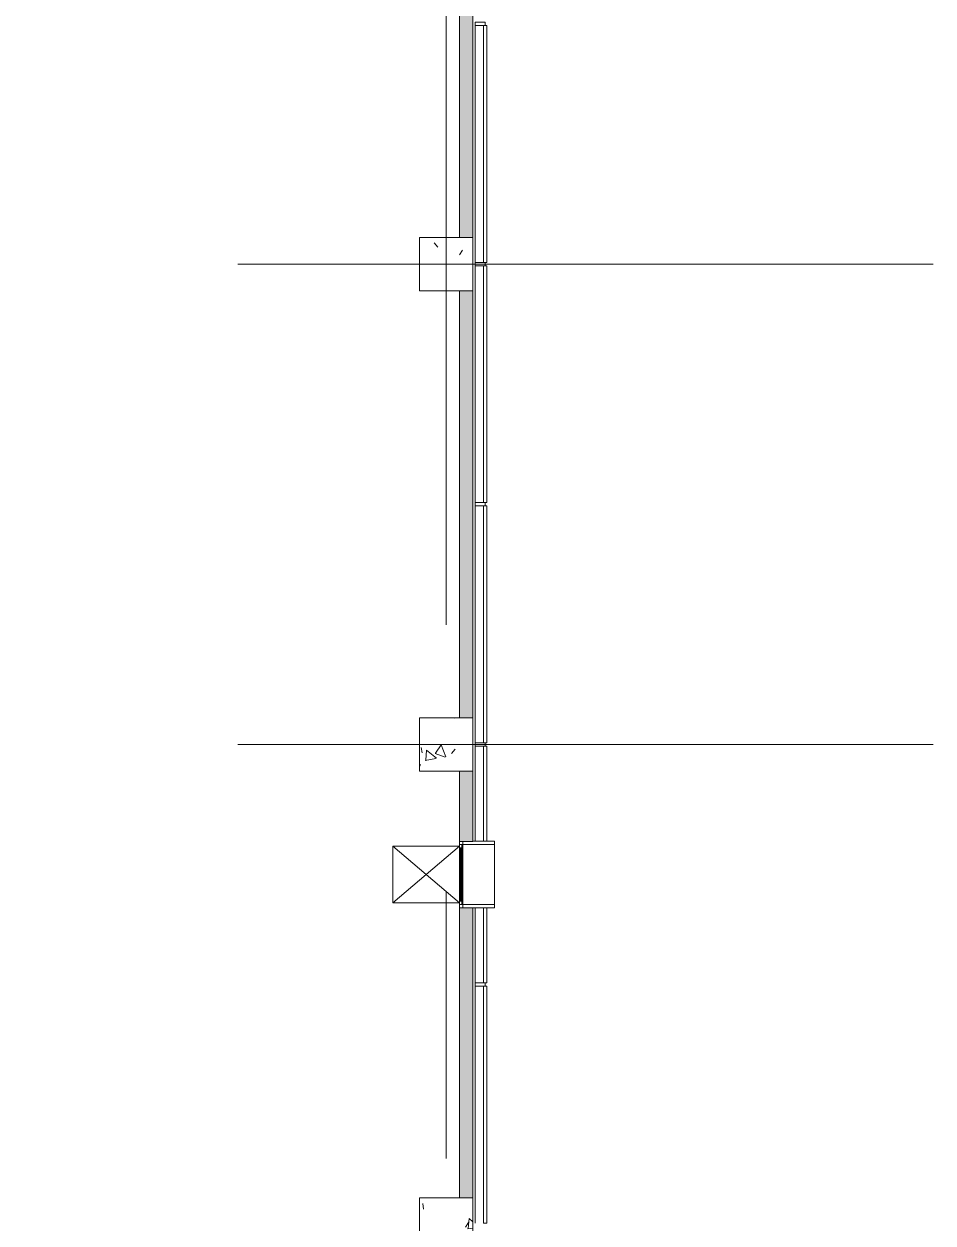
# Model space of a CAD drawing. Extents: x -14231 to 516634, y -267190 to 70805.
# Drawn here: x 388583 to 402210, y -96869 to -78894 of the extents above; entities that cross this region are included whole.
import ezdxf

# ---------------------------------------------------------------- set-up
doc = ezdxf.new("R2010")
doc.units = 0
doc.header["$LTSCALE"] = 8
for name, pattern in [('Access Line', [382.3, 250, -132.3]), ('Centre', [7937.5, 1587.5, -1190.625, 3968.75, -1190.625]), ('IDA - Grid Line', [3500, 2000, -500, 500, -500])]:
    doc.linetypes.add(name, pattern=pattern)
doc.layers.get('0').update_dxf_attribs({"color": 1, "linetype": 'CONTINUOUS'})
for name, color, linetype, lineweight in [('A-_ANOTGRID_E', 7, 'CONTINUOUS', 9), ('A-_CLAD----_E', 7, 'CONTINUOUS', 9), ('A-_CLAD----_E1', 7, 'CONTINUOUS', 9), ('A-_WALL----_E', 7, 'CONTINUOUS', 9), ('A-_WALL----_H', 7, 'CONTINUOUS', 9), ('A-_WIND----_E', 7, 'CONTINUOUS', 9), ('A-COLN----_E', 7, 'CONTINUOUS', 9), ('A-COLN----_E1', 7, 'CONTINUOUS', 9)]:
    doc.layers.add(name, color=color, linetype=linetype, lineweight=lineweight)

# ---------------------------------------------------------------- blocks, each defined once
blk = doc.blocks.new('IDA - Rectangle Column - 800W X 800D-V9-PH1 LEVEL 3 - PROBE')
at = {"layer": 'A-COLN----_E1', "true_color": 0xaaaaaa}
h = blk.add_hatch(dxfattribs=at)
h.set_pattern_fill('FP_11', color=253, style=0, pattern_type=2)
h.set_pattern_definition([(320, (-325556.1, 903057.2), (-159.3907, -1821.8403), [190.5, -2095.5]), (265, (-325556.1, 903057.2), (1910.5674, 352.428), [152.4, -1676.4]), (10.451, (-325569.4, 902905.4), (1751.166, -1469.4262), [161.9, -1780.901]), (316.184, (-325048.1, 903057.2), (-420.428, -2710.791), [285.75, -3143.25]), (6.636, (-325083.2, 902831.3), (2474.276, -2374.0256), [242.85, -2671.351]), (261.184, (-325048, 903057.2), (2474.2525, -2374.05), [228.6, -2514.6]), (291, (-325175.1, 902803.2), (-1022.6516, -1516.1442), [190.5, -2095.5]), (236, (-325175.1, 902803.2), (1841.8805, -618.021), [152.4, -1676.4]), (341.451, (-325260.3, 902676.8), (819.2124, -2134.1713), [161.9, -1780.901]), (307.5, (-325556.1, 903057.2), (845.5504, -30.88603), [83.82, -1572.26, 83.82, -3300.73]), (307.5, (-325556.1, 903057.2), (845.5504, -30.88603), [-1739.9, -1617.98, 83.82, -1598.93]), (277.5, (-325556.1, 903057.2), (1001.80575, -668.1966), [83.82, -886.46, 83.82, -2175.51]), (277.5, (-325556.1, 903057.2), (1001.80575, -668.1966), [-1054.1, -1534.16, 83.82, -557.53]), (237.5, (-325556.1, 903623.6), (-57.2896, -1355.90933), [83.82, -551.18, 83.82, -4526.28]), (237.5, (-325556.1, 903623.6), (-57.2896, -1355.90933), [-718.82, -1897.38, 83.82, -2545.08]), (227.5, (-325556.1, 903877.6), (254.2664, -1481.2932), [83.82, -741.68, 83.82, -3098.8]), (227.5, (-325556.1, 903877.6), (254.2664, -1481.2932), [-909.32, -1231.9, 83.82, -1783.08])])
h.paths.add_polyline_path([(-400, -400), (400, -400), (400, 400), (-400, 400)])
at = {"layer": 'A-COLN----_E', "color": 253, "true_color": 0xaaaaaa}
for p, q in [((400, 400), (-400, 400)), ((-400, 400), (-400, -400)), ((400, -400), (400, 400)), ((-400, -400), (400, -400))]:
    blk.add_line(p, q, dxfattribs=at)
blk = doc.blocks.new('IDA - Rectangle Column - 800W X 800D-V10-PH1 LEVEL 3 - PROBE')
at = {"layer": 'A-COLN----_E1', "true_color": 0xaaaaaa}
h = blk.add_hatch(dxfattribs=at)
h.set_pattern_fill('FP_12', color=253, style=0, pattern_type=2)
h.set_pattern_definition([(320, (-325556.1, 895857.2), (-159.3907, -1821.8403), [190.5, -2095.5]), (265, (-325556.1, 895857.2), (1910.5674, 352.428), [152.4, -1676.4]), (10.451, (-325569.4, 895705.4), (1751.166, -1469.4262), [161.9, -1780.901]), (316.184, (-325048.1, 895857.2), (-420.428, -2710.791), [285.75, -3143.25]), (6.636, (-325083.2, 895631.3), (2474.276, -2374.0256), [242.85, -2671.351]), (261.184, (-325048, 895857.2), (2474.2525, -2374.05), [228.6, -2514.6]), (291, (-325175.1, 895603.2), (-1022.6516, -1516.1442), [190.5, -2095.5]), (236, (-325175.1, 895603.2), (1841.8805, -618.021), [152.4, -1676.4]), (341.451, (-325260.3, 895476.8), (819.2124, -2134.1713), [161.9, -1780.901]), (307.5, (-325556.1, 895857.2), (845.5504, -30.88603), [83.82, -1572.26, 83.82, -3300.73]), (307.5, (-325556.1, 895857.2), (845.5504, -30.88603), [-1739.9, -1617.98, 83.82, -1598.93]), (277.5, (-325556.1, 895857.2), (1001.80575, -668.1966), [83.82, -886.46, 83.82, -2175.51]), (277.5, (-325556.1, 895857.2), (1001.80575, -668.1966), [-1054.1, -1534.16, 83.82, -557.53]), (237.5, (-325556.1, 896423.6), (-57.2896, -1355.90933), [83.82, -551.18, 83.82, -4526.28]), (237.5, (-325556.1, 896423.6), (-57.2896, -1355.90933), [-718.82, -1897.38, 83.82, -2545.08]), (227.5, (-325556.1, 896677.6), (254.2664, -1481.2932), [83.82, -741.68, 83.82, -3098.8]), (227.5, (-325556.1, 896677.6), (254.2664, -1481.2932), [-909.32, -1231.9, 83.82, -1783.08])])
h.paths.add_polyline_path([(-400, 400), (-400, -400), (400, -400), (400, 400)])
at = {"layer": 'A-COLN----_E', "color": 253, "true_color": 0xaaaaaa}
for p, q in [((400, 400), (-400, 400)), ((-400, 400), (-400, -400)), ((400, -400), (400, 400)), ((-400, -400), (400, -400))]:
    blk.add_line(p, q, dxfattribs=at)
blk = doc.blocks.new('IDA - Rectangle Column - 800W X 800D-V11-PH1 LEVEL 3 - PROBE')
at = {"layer": 'A-COLN----_E1', "true_color": 0xaaaaaa}
h = blk.add_hatch(dxfattribs=at)
h.set_pattern_fill('FP_13', color=253, style=0, pattern_type=2)
h.set_pattern_definition([(320, (-325556.1, 888657.2), (-159.3907, -1821.8403), [190.5, -2095.5]), (265, (-325556.1, 888657.2), (1910.5674, 352.428), [152.4, -1676.4]), (10.451, (-325569.4, 888505.4), (1751.166, -1469.4262), [161.9, -1780.901]), (316.184, (-325048.1, 888657.2), (-420.428, -2710.791), [285.75, -3143.25]), (6.636, (-325083.2, 888431.3), (2474.276, -2374.0256), [242.85, -2671.351]), (261.184, (-325048, 888657.2), (2474.2525, -2374.05), [228.6, -2514.6]), (291, (-325175.1, 888403.2), (-1022.6516, -1516.1442), [190.5, -2095.5]), (236, (-325175.1, 888403.2), (1841.8805, -618.021), [152.4, -1676.4]), (341.451, (-325260.3, 888276.8), (819.2124, -2134.1713), [161.9, -1780.901]), (307.5, (-325556.1, 888657.2), (845.5504, -30.88603), [83.82, -1572.26, 83.82, -3300.73]), (307.5, (-325556.1, 888657.2), (845.5504, -30.88603), [-1739.9, -1617.98, 83.82, -1598.93]), (277.5, (-325556.1, 888657.2), (1001.80575, -668.1966), [83.82, -886.46, 83.82, -2175.51]), (277.5, (-325556.1, 888657.2), (1001.80575, -668.1966), [-1054.1, -1534.16, 83.82, -557.53]), (237.5, (-325556.1, 889223.6), (-57.2896, -1355.90933), [83.82, -551.18, 83.82, -4526.28]), (237.5, (-325556.1, 889223.6), (-57.2896, -1355.90933), [-718.82, -1897.38, 83.82, -2545.08]), (227.5, (-325556.1, 889477.6), (254.2664, -1481.2932), [83.82, -741.68, 83.82, -3098.8]), (227.5, (-325556.1, 889477.6), (254.2664, -1481.2932), [-909.32, -1231.9, 83.82, -1783.08])])
h.paths.add_polyline_path([(-400, -400), (400, -400), (400, 400), (-400, 400)])
at = {"layer": 'A-COLN----_E', "color": 253, "true_color": 0xaaaaaa}
for p, q in [((400, 400), (-400, 400)), ((-400, 400), (-400, -400)), ((400, -400), (400, 400)), ((-400, -400), (400, -400))]:
    blk.add_line(p, q, dxfattribs=at)
blk = doc.blocks.new('Aluminium Window - 1000L X 1000H - FAP-02 - 2HR-9887457-PH1 LEVEL 3 - PROBE')
at = {"layer": 'A-_WIND----_E', "color": 253, "true_color": 0xaaaaaa}
for p, q in [((-495, 425), (-495, 310)), ((-445, 425), (-495, 425)), ((-445, -50), (-445, 425)), ((455, 425), (-445, 425)), ((505, 425), (455, 425)), ((455, 425), (455, -50)), ((505, 310), (505, 425)), ((-495, 260), (-495, 100)), ((505, 100), (505, 260)), ((-445, -50), (-492, -50)), ((-492, -50), (-445, -50)), ((-492, -100), (-445, -100)), ((-445, -65), (-445, -50)), ((455, -50), (-445, -50)), ((-445, -50), (455, -50)), ((-445, -65), (-445, -100)), ((-395, -65), (-445, -65)), ((-445, -100), (-395, -100)), ((405, -65), (-395, -65)), ((-395, -100), (-395, -65)), ((405, -79), (-395, -79)), ((-395, -79), (-395, -87)), ((-395, -87), (405, -87)), ((-395, -100), (405, -100)), ((455, -65), (405, -65)), ((405, -65), (405, -100)), ((405, -87), (405, -79)), ((405, -100), (455, -100)), ((505, -50), (455, -50)), ((455, -50), (455, -65)), ((455, -50), (505, -50)), ((455, -100), (455, -65)), ((455, -100), (505, -100))]:
    blk.add_line(p, q, dxfattribs=at)
at = {"layer": 'A-_WIND----_E', "color": 253, "linetype": 'Centre', "true_color": 0xaaaaaa}
for p, q in [((-495, 425), (505, 425)), ((-74, 425), (-390, 425))]:
    blk.add_line(p, q, dxfattribs=at)
at = {"layer": 'A-_WIND----_E', "color": 253, "linetype": 'Access Line', "true_color": 0xaaaaaa}
for p, q in [((-420, -1100), (-420, -100)), ((-420, -100), (430, -1100)), ((-420, -1100), (430, -100)), ((430, -1100), (430, -100)), ((-420, -1100), (430, -1100))]:
    blk.add_line(p, q, dxfattribs=at)
blk = doc.blocks.new('System Panel - AlumPanelClad-White-10007495-PH1 LEVEL 3 - PROBE')
at = {"layer": 'A-_CLAD----_E', "color": 253, "true_color": 0xaaaaaa}
for p, q in [((1775, 25), (-1775, 25)), ((-1775, 25), (-1775, -25)), ((1775, -25), (1775, 25)), ((-1775, -25), (1775, -25))]:
    blk.add_line(p, q, dxfattribs=at)
blk = doc.blocks.new('Rectangular Mullion - groove center-10007492-PH1 LEVEL 3 - PROBE')
at = {"layer": 'A-_CLAD----_E1', "color": 253, "true_color": 0xaaaaaa}
blk.add_line((931882, 325991), (935432, 325991), dxfattribs=at)
blk = doc.blocks.new('Rectangular Mullion - groove center-9997094-PH1 LEVEL 3 - PROBE')
at = {"layer": 'A-_CLAD----_E1', "color": 253, "true_color": 0xaaaaaa}
for p, q in [((-25, -150), (-25, 0)), ((-25, 0), (25, 0)), ((25, 0), (25, -150)), ((25, -150), (-25, -150))]:
    blk.add_line(p, q, dxfattribs=at)
blk = doc.blocks.new('System Panel - AlumPanelClad-White-10085941-PH1 LEVEL 3 - PROBE')
at = {"layer": 'A-_CLAD----_E', "color": 253, "true_color": 0xaaaaaa}
for p, q in [((-650, 25), (-1775, 25)), ((-1775, 25), (-1775, -25)), ((-650, -25), (-650, 25)), ((1775, 25), (350, 25)), ((350, 25), (350, -25)), ((1775, -25), (1775, 25)), ((-1775, -25), (-650, -25)), ((350, -25), (1775, -25))]:
    blk.add_line(p, q, dxfattribs=at)
blk = doc.blocks.new('Rectangular Mullion - groove center-10085880-PH1 LEVEL 3 - PROBE')
at = {"layer": 'A-_CLAD----_E1', "color": 253, "true_color": 0xaaaaaa}
blk.add_line((895882, 325991), (897307, 325991), dxfattribs=at)
blk = doc.blocks.new('Rectangular Mullion - groove center-10085934-PH1 LEVEL 3 - PROBE')
at = {"layer": 'A-_CLAD----_E1', "color": 253, "true_color": 0xaaaaaa}
blk.add_line((898307, 325991), (899432, 325991), dxfattribs=at)
blk = doc.blocks.new('1659_F10N-PROBE_A_XF10N_R25_rvt-1-PH1 LEVEL 3 - PROBE')
at = {"layer": 'A-_WALL----_H', "true_color": 0xd4d4d4}
h = blk.add_hatch(dxfattribs=at)
h.set_pattern_fill('FP_1', color=254, style=0, pattern_type=2)
h.set_pattern_definition([(0, (0, 0), (2032, 508), [83.82, -1440.18, 83.82, -1440.18, -8128]), (0, (0, 0), (2032, 508), [-3048, 83.82, -2964.18, 83.82, -1440.18, -3556]), (0, (0, 0), (2032, 508), [-7620, 83.82, -932.18, 83.82, -2456.18]), (120, (762, 254), (-1455.9409, 1505.76362), [83.82, -1440.18, 83.82, -1440.18, -8128]), (120, (762, 254), (-1455.9409, 1505.76362), [-3048, 83.82, -2964.18, 83.82, -1440.18, -3556]), (120, (762, 254), (-1455.9409, 1505.76362), [-7620, 83.82, -932.18, 83.82, -2456.18]), (240, (1016, 1270), (-576.0591, -2013.76362), [83.82, -1440.18, 83.82, -1440.18, -8128]), (240, (1016, 1270), (-576.0591, -2013.76362), [-3048, 83.82, -2964.18, 83.82, -1440.18, -3556]), (240, (1016, 1270), (-576.0591, -2013.76362), [-7620, 83.82, -932.18, 83.82, -2456.18])])
h.paths.add_polyline_path([(938007, 325756), (938657, 325756), (938657, 325956), (938007, 325956), (938007, 325856)])
h.paths.add_polyline_path([(937011, 325756), (937011, 325956), (932257, 325956), (932257, 325756), (936678, 325756)])
h.paths.add_polyline_path([(939457, 325756), (943157, 325756), (943157, 325956), (939457, 325956), (939457, 325930)])
h.paths.add_polyline_path([(931457, 325756), (931457, 325956), (925057, 325956), (925057, 325756)])
h.paths.add_polyline_path([(915957, 325756), (917057, 325756), (917057, 325956), (915957, 325956), (915957, 325856)])
h.paths.add_polyline_path([(918642, 325756), (924257, 325756), (924257, 325956), (917857, 325956), (917857, 325756)])
h.paths.add_polyline_path([(914961, 325756), (914961, 325956), (910657, 325956), (910657, 325756), (914133, 325756)])
h.paths.add_polyline_path([(909857, 325756), (909857, 325956), (903457, 325956), (903457, 325756), (909623, 325756)])
h.paths.add_polyline_path([(902657, 325756), (902657, 325956), (898307, 325956), (898307, 325756), (900605, 325756)])
h.paths.add_polyline_path([(897311, 325756), (897311, 325956), (896257, 325956), (896257, 325756)])
h.paths.add_polyline_path([(895457, 325756), (895457, 325956), (889057, 325956), (889057, 325756), (891587, 325756)])
h.paths.add_polyline_path([(888257, 325756), (888257, 325956), (881857, 325956), (881857, 325756), (882569, 325756)])
h.paths.add_polyline_path([(881057, 325756), (881057, 325956), (878857, 325956), (878857, 325756)])
h.paths.add_polyline_path([(874657, 325756), (877861, 325756), (877861, 325956), (874657, 325956), (874657, 325772)])
h.paths.add_polyline_path([(873550, 325756), (873857, 325756), (873857, 325956), (867457, 325956), (867457, 325756)])
h.paths.add_polyline_path([(866657, 325756), (866657, 325956), (860257, 325956), (860257, 325756), (864532, 325756)])
h.paths.add_polyline_path([(852157, 325756), (856264, 325756), (856264, 325956), (852157, 325956), (852157, 325931)])
h.paths.add_polyline_path([(847157, 325756), (851357, 325756), (851357, 325956), (847157, 325956), (847157, 325769)])
h.paths.add_polyline_path([(859457, 325756), (859457, 325956), (857261, 325956), (857261, 325756)])
at = {"layer": 'A-_ANOTGRID_E', "color": 254, "linetype": 'IDA - Grid Line', "true_color": 0xd4d4d4}
for p, q in [((888657, 294432), (888657, 332853)), ((895857, 294432), (895857, 332853)), ((822064, 325556), (979147, 325556))]:
    blk.add_line(p, q, dxfattribs=at)
at = {"layer": 'A-_WALL----_E', "color": 253, "true_color": 0xaaaaaa}
for p, q in [((888257, 325956), (881857, 325956)), ((895457, 325956), (889057, 325956)), ((897311, 325956), (896257, 325956)), ((897311, 325756), (897311, 325956)), ((902657, 325956), (898307, 325956)), ((898307, 325956), (898307, 325756)), ((881857, 325756), (888257, 325756)), ((889057, 325756), (895457, 325756)), ((896257, 325756), (897311, 325756)), ((898307, 325756), (902657, 325756))]:
    blk.add_line(p, q, dxfattribs=at)
at = {"layer": 'A-_CLAD----_E', "color": 253, "lineweight": 9, "true_color": 0xaaaaaa, "rotation": 180}
for name, p in [('System Panel - AlumPanelClad-White-10007495-PH1 LEVEL 3 - PROBE', (886857, 326141)), ('System Panel - AlumPanelClad-White-10007495-PH1 LEVEL 3 - PROBE', (890457, 326141)), ('System Panel - AlumPanelClad-White-10007495-PH1 LEVEL 3 - PROBE', (894057, 326141)), ('System Panel - AlumPanelClad-White-10085941-PH1 LEVEL 3 - PROBE', (897657, 326141)), ('System Panel - AlumPanelClad-White-10007495-PH1 LEVEL 3 - PROBE', (901257, 326141))]:
    blk.add_blockref(name, p, dxfattribs=at)
at = {"layer": 'A-_CLAD----_E1', "color": 253, "lineweight": 9, "true_color": 0xaaaaaa, "extrusion": (0, 0, -1)}
for p in [(-885057, 326141), (-888657, 326141), (-892257, 326141), (-895857, 326141), (-899457, 326141)]:
    blk.add_blockref('Rectangular Mullion - groove center-9997094-PH1 LEVEL 3 - PROBE', p, dxfattribs=at)
at = {"layer": 'A-_CLAD----_E1', "color": 253, "lineweight": 9, "true_color": 0xaaaaaa}
for name, p in [('Rectangular Mullion - groove center-10007492-PH1 LEVEL 3 - PROBE', (-46800, 0)), ('Rectangular Mullion - groove center-10007492-PH1 LEVEL 3 - PROBE', (-43200, 0)), ('Rectangular Mullion - groove center-10007492-PH1 LEVEL 3 - PROBE', (-39600, 0)), ('Rectangular Mullion - groove center-10085880-PH1 LEVEL 3 - PROBE', (0, 0)), ('Rectangular Mullion - groove center-10085934-PH1 LEVEL 3 - PROBE', (0, 0)), ('Rectangular Mullion - groove center-10007492-PH1 LEVEL 3 - PROBE', (-32400, 0))]:
    blk.add_blockref(name, p, dxfattribs=at)
at = {"layer": 'A-_WIND----_E', "color": 253, "lineweight": 9, "true_color": 0xaaaaaa}
blk.add_blockref('Aluminium Window - 1000L X 1000H - FAP-02 - 2HR-9887457-PH1 LEVEL 3 - PROBE', (897802, 325856), dxfattribs=at)
at = {"layer": 'A-COLN----_E1', "color": 253, "lineweight": 9, "true_color": 0xaaaaaa, "rotation": 89.99999999999993}
for name, p in [('IDA - Rectangle Column - 800W X 800D-V11-PH1 LEVEL 3 - PROBE', (888657, 325556)), ('IDA - Rectangle Column - 800W X 800D-V10-PH1 LEVEL 3 - PROBE', (895857, 325556)), ('IDA - Rectangle Column - 800W X 800D-V9-PH1 LEVEL 3 - PROBE', (903057, 325556))]:
    blk.add_blockref(name, p, dxfattribs=at)

msp = doc.modelspace()

# ---------------------------------------------------------------- block references
at = {"lineweight": 5, "rotation": 270}
msp.add_blockref('1659_F10N-PROBE_A_XF10N_R25_rvt-1-PH1 LEVEL 3 - PROBE', (69356.9, 806163.5), dxfattribs=at)

doc.saveas('drawing.dxf')
